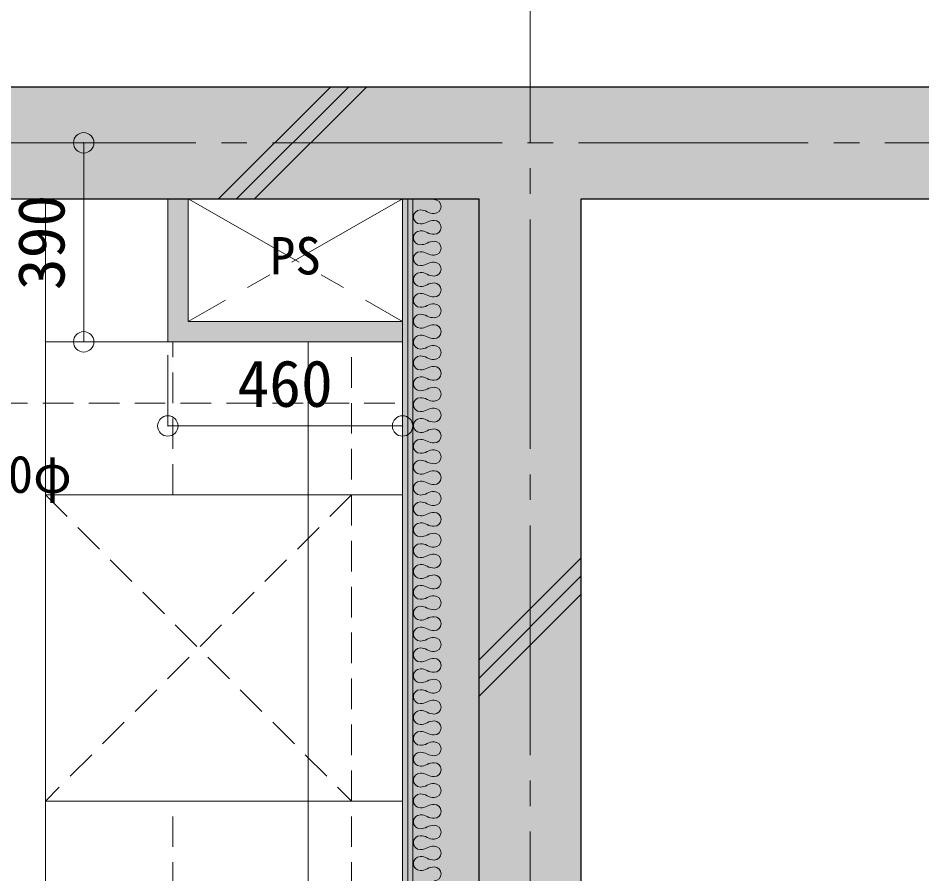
# Model space of a CAD drawing. Units: millimetres at full size, sheet at 1:50. Extents: x -9674 to 9699, y -6794 to 6791.
# Drawn here: x -1791 to -20, y 2971 to 4649 of the extents above; entities that cross this region are included whole.
import ezdxf
from ezdxf.enums import TextEntityAlignment as Align

# ---------------------------------------------------------------- set-up
doc = ezdxf.new("R2010")
doc.units = ezdxf.units.MM
doc.header["$LTSCALE"] = 50
doc.header["$PDMODE"] = 32
doc.header["$PDSIZE"] = 40
for name, pattern in [('CHAIN1', [8, 5, -1, 1, -1]), ('CHAIN2', [12, 9, -1, 1, -1]), ('DASHED1', [1.8, 1.2, -0.6])]:
    doc.linetypes.add(name, pattern=pattern)
for name, color, linetype, lineweight in [('1-0_芯', 7, 'CHAIN2', 9), ('1-1_躯体', 2, 'Continuous', 25), ('1-2_間仕切', 3, 'Continuous', 18), ('1-4_仕上げ', 4, 'Continuous', 9), ('1-5_設備', 7, 'Continuous', 9), ('1-7_その他', 7, 'DASHED1', 9), ('1-8_ハッチ', 4, 'Continuous', 9), ('1-A_文字', 7, 'Continuous', 9), ('1-B_寸法', 7, 'Continuous', 9), ('1-C_梁', 7, 'DASHED1', 9), ('1-E_ｼﾞｮｲﾝﾄ', 4, 'Continuous', 9)]:
    doc.layers.add(name, color=color, linetype=linetype, lineweight=lineweight)
for name, color, linetype in [('4-0', 1, 'Continuous'), ('4-2', 4, 'Continuous'), ('4-F', 4, 'Continuous')]:
    doc.layers.add(name, color=color, linetype=linetype)
doc.styles.add('ＭＳ ゴシック', font='')
doc.styles.get('ＭＳ ゴシック').set_extended_font_data('MS Gothic')

msp = doc.modelspace()

# ---------------------------------------------------------------- linework, layer by layer
at = {"layer": '1-0_芯'}
for p, q in [((-787.5, 5454.08), (-787.5, 679.08)), ((-8492.5, 4404.08), (8517.5, 4404.08))]:
    msp.add_line(p, q, dxfattribs=at)
at = {"layer": '1-1_躯体'}
for p, q in [((-2642.5, 4514.08), (1857.5, 4514.08)), ((-2642.5, 4294.08), (-887.5, 4294.08)), ((-887.5, 579.08), (-887.5, 4294.08)), ((-687.5, 4294.08), (1857.5, 4294.08)), ((-687.5, 779.08), (-687.5, 4294.08))]:
    msp.add_line(p, q, dxfattribs=at)
at = {"layer": '1-2_間仕切'}
for p, q in [((-1497.5, 4014.08), (-1497.5, 4294.08)), ((-1457.5, 4054.08), (-1457.5, 4294.08)), ((-1037.5, 394.08), (-1037.5, 4294.08)), ((-1457.5, 4054.08), (-1037.5, 4054.08)), ((-1497.5, 4014.08), (-1037.5, 4014.08))]:
    msp.add_line(p, q, dxfattribs=at)
at = {"layer": '1-2_間仕切', "color": 7, "lineweight": 9}
for p, q in [((-1027.5, 404.08), (-1027.5, 4294.08)), ((-1017.5, 414.08), (-1017.5, 4294.08))]:
    msp.add_line(p, q, dxfattribs=at)
at = {"layer": '1-4_仕上げ'}
msp.add_line((-1737.5, 4014.08), (-1737.5, 4294.08), dxfattribs=at)
at = {"layer": '1-5_設備'}
for p, q in [((-1037.5, 4014.08), (-1737.5, 4014.08)), ((-1222.5, 1314.08), (-1222.5, 4014.08)), ((-1037.5, 3714.08), (-1737.5, 3714.08)), ((-1037.5, 3114.08), (-1737.5, 3114.08))]:
    msp.add_line(p, q, dxfattribs=at)
at = {"layer": '1-5_設備', "linetype": 'DASHED1'}
for p, q in [((-1487.5, 3714.08), (-1487.5, 4014.08)), ((-1137.5, 1314.08), (-1137.5, 4014.08)), ((-1737.5, 3714.08), (-1137.5, 3114.08)), ((-1137.5, 3714.08), (-1737.5, 3114.08)), ((-1487.5, 1314.08), (-1487.5, 3114.08))]:
    msp.add_line(p, q, dxfattribs=at)
at = {"layer": '1-5_設備'}
msp.add_lwpolyline([(-1037.5, 1314.08), (-1737.5, 1314.08), (-1737.5, 4014.08)], dxfattribs=at)
at = {"layer": '1-7_その他', "color": 4, "linetype": 'CHAIN1'}
for p, q in [((-1457.5, 4294.08), (-1037.5, 4054.08)), ((-1037.5, 4294.08), (-1457.5, 4054.08))]:
    msp.add_line(p, q, dxfattribs=at)
at = {"layer": '1-8_ハッチ'}
for p, q in [((-1398.13, 4294.08), (-1178.13, 4514.08)), ((-1362.77, 4294.08), (-1142.77, 4514.08)), ((-1327.42, 4294.08), (-1107.42, 4514.08)), ((-887.5, 3390.5), (-687.5, 3590.5)), ((-887.5, 3355.14), (-687.5, 3555.14)), ((-887.5, 3319.79), (-687.5, 3519.79))]:
    msp.add_line(p, q, dxfattribs=at)
at = {"layer": '1-B_寸法'}
for p, q in [((-1662.44, 4014.08), (-1662.44, 4404.08)), ((-1523.43, 4014.08), (-1662.44, 4014.08)), ((-1497.5, 3988.15), (-1497.5, 3849.14)), ((-1497.5, 3849.14), (-1037.5, 3849.14))]:
    msp.add_line(p, q, dxfattribs=at)
at = {"layer": '1-B_寸法', "color": 3}
for p in [(-1662.44, 4404.08), (-1662.44, 4014.08), (-1497.5, 3849.14), (-1037.5, 3849.14)]:
    msp.add_point(p, dxfattribs=at)
at = {"layer": '1-C_梁'}
msp.add_line((-2642.5, 3894.08), (-1037.5, 3894.08), dxfattribs=at)
at = {"layer": '1-E_ｼﾞｮｲﾝﾄ'}
for centre, radius, start, end in [((-975.47, 4279.24), 13.62, 270, 90), ((-1002.72, 4258.8), 13.62, 90, 270), ((-1002.36, 4244.93), 27.5, 61.16942, 90.76039), ((-975.84, 4293.11), 27.5, 241.16942, 270.76039), ((-975.84, 4224.49), 27.5, 89.23961, 118.83058), ((-975.47, 4238.36), 13.62, 270, 90), ((-1002.36, 4272.67), 27.5, 269.23961, 298.83058), ((-1002.72, 4217.92), 13.62, 90, 270), ((-1002.36, 4204.05), 27.5, 61.16942, 90.76039), ((-975.84, 4252.23), 27.5, 241.16942, 270.76039), ((-1002.36, 4231.79), 27.5, 269.23961, 298.83058), ((-975.84, 4183.62), 27.5, 89.23961, 118.83058), ((-975.47, 4197.49), 13.62, 270, 90), ((-1002.72, 4177.05), 13.62, 90, 270), ((-1002.36, 4163.18), 27.5, 61.16942, 90.76039), ((-975.84, 4211.36), 27.5, 241.16942, 270.76039), ((-1002.36, 4190.92), 27.5, 269.23961, 298.83058), ((-975.84, 4142.74), 27.5, 89.23961, 118.83058), ((-975.47, 4156.61), 13.62, 270, 90), ((-1002.72, 4136.17), 13.62, 90, 270), ((-1002.36, 4122.3), 27.5, 61.16942, 90.76039), ((-975.84, 4170.48), 27.5, 241.16942, 270.76039), ((-975.84, 4101.87), 27.5, 89.23961, 118.83058), ((-975.47, 4115.74), 13.62, 270, 90), ((-1002.36, 4150.05), 27.5, 269.23961, 298.83058), ((-1002.72, 4095.3), 13.62, 90, 270), ((-1002.36, 4081.43), 27.5, 61.16942, 90.76039), ((-975.84, 4129.61), 27.5, 241.16942, 270.76039), ((-1002.36, 4109.17), 27.5, 269.23961, 298.83058), ((-975.84, 4060.99), 27.5, 89.23961, 118.83058), ((-975.47, 4074.86), 13.62, 270, 90), ((-1002.72, 4054.43), 13.62, 90, 270), ((-1002.36, 4040.56), 27.5, 61.16942, 90.76039), ((-975.84, 4088.73), 27.5, 241.16942, 270.76039), ((-1002.36, 4068.3), 27.5, 269.23961, 298.83058), ((-975.84, 4020.12), 27.5, 89.23961, 118.83058), ((-975.47, 4033.99), 13.62, 270, 90), ((-1002.72, 4013.55), 13.62, 90, 270), ((-1002.36, 3999.68), 27.5, 61.16942, 90.76039), ((-975.84, 4047.86), 27.5, 241.16942, 270.76039), ((-1002.36, 4027.42), 27.5, 269.23961, 298.83058), ((-975.84, 3979.24), 27.5, 89.23961, 118.83058), ((-975.47, 3993.11), 13.62, 270, 90), ((-1002.72, 3972.68), 13.62, 90, 270), ((-1002.36, 3958.81), 27.5, 61.16942, 90.76039), ((-975.84, 4006.98), 27.5, 241.16942, 270.76039), ((-1002.36, 3986.55), 27.5, 269.23961, 298.83058), ((-975.84, 3938.37), 27.5, 89.23961, 118.83058), ((-975.47, 3952.24), 13.62, 270, 90), ((-1002.72, 3931.8), 13.62, 90, 270), ((-1002.36, 3917.93), 27.5, 61.16942, 90.76039), ((-975.84, 3966.11), 27.5, 241.16942, 270.76039), ((-1002.36, 3945.67), 27.5, 269.23961, 298.83058), ((-975.84, 3897.49), 27.5, 89.23961, 118.83058), ((-975.47, 3911.36), 13.62, 270, 90), ((-1002.72, 3890.93), 13.62, 90, 270), ((-1002.36, 3877.06), 27.5, 61.16942, 90.76039), ((-975.84, 3925.23), 27.5, 241.16942, 270.76039), ((-1002.36, 3904.8), 27.5, 269.23961, 298.83058), ((-975.84, 3856.62), 27.5, 89.23961, 118.83058), ((-975.47, 3870.49), 13.62, 270, 90), ((-1002.72, 3850.05), 13.62, 90, 270), ((-1002.36, 3836.18), 27.5, 61.16942, 90.76039), ((-975.84, 3884.36), 27.5, 241.16942, 270.76039), ((-1002.36, 3863.92), 27.5, 269.23961, 298.83058), ((-975.84, 3815.74), 27.5, 89.23961, 118.83058), ((-975.47, 3829.62), 13.62, 270, 90), ((-1002.72, 3809.18), 13.62, 90, 270), ((-1002.36, 3795.31), 27.5, 61.16942, 90.76039), ((-975.84, 3843.49), 27.5, 241.16942, 270.76039), ((-1002.36, 3823.05), 27.5, 269.23961, 298.83058), ((-975.84, 3774.87), 27.5, 89.23961, 118.83058), ((-975.47, 3788.74), 13.62, 270, 90), ((-1002.72, 3768.3), 13.62, 90, 270), ((-1002.36, 3754.43), 27.5, 61.16942, 90.76039), ((-975.84, 3802.61), 27.5, 241.16942, 270.76039), ((-1002.36, 3782.17), 27.5, 269.23961, 298.83058), ((-975.84, 3733.99), 27.5, 89.23961, 118.83058), ((-975.47, 3747.87), 13.62, 270, 90), ((-1002.72, 3727.43), 13.62, 90, 270), ((-1002.36, 3713.56), 27.5, 61.16942, 90.76039), ((-975.84, 3761.73), 27.5, 241.16942, 270.76039), ((-975.84, 3693.12), 27.5, 89.23961, 118.83058), ((-975.47, 3706.99), 13.62, 270, 90), ((-1002.36, 3741.3), 27.5, 269.23961, 298.83058), ((-1002.72, 3686.55), 13.62, 90, 270), ((-1002.36, 3672.68), 27.5, 61.16942, 90.76039), ((-975.84, 3720.86), 27.5, 241.16942, 270.76039), ((-1002.36, 3700.42), 27.5, 269.23961, 298.83058), ((-975.84, 3652.25), 27.5, 89.23961, 118.83058), ((-975.47, 3666.12), 13.62, 270, 90), ((-1002.72, 3645.68), 13.62, 90, 270), ((-1002.36, 3631.81), 27.5, 61.16942, 90.76039), ((-975.84, 3679.99), 27.5, 241.16942, 270.76039), ((-1002.36, 3659.55), 27.5, 269.23961, 298.83058), ((-975.84, 3611.37), 27.5, 89.23961, 118.83058), ((-975.47, 3625.24), 13.62, 270, 90), ((-1002.72, 3604.8), 13.62, 90, 270), ((-1002.36, 3590.93), 27.5, 61.16942, 90.76039), ((-975.84, 3639.11), 27.5, 241.16942, 270.76039), ((-975.84, 3570.5), 27.5, 89.23961, 118.83058), ((-975.47, 3584.37), 13.62, 270, 90), ((-1002.36, 3618.67), 27.5, 269.23961, 298.83058), ((-1002.72, 3563.93), 13.62, 90, 270), ((-1002.36, 3550.06), 27.5, 61.16942, 90.76039), ((-975.84, 3598.24), 27.5, 241.16942, 270.76039), ((-1002.36, 3577.8), 27.5, 269.23961, 298.83058), ((-975.84, 3529.62), 27.5, 89.23961, 118.83058), ((-975.47, 3543.49), 13.62, 270, 90), ((-1002.72, 3523.05), 13.62, 90, 270), ((-1002.36, 3509.18), 27.5, 61.16942, 90.76039), ((-975.84, 3557.36), 27.5, 241.16942, 270.76039), ((-1002.36, 3536.92), 27.5, 269.23961, 298.83058), ((-975.84, 3488.75), 27.5, 89.23961, 118.83058), ((-975.47, 3502.62), 13.62, 270, 90), ((-1002.72, 3482.18), 13.62, 90, 270), ((-1002.36, 3468.31), 27.5, 61.16942, 90.76039), ((-975.84, 3516.49), 27.5, 241.16942, 270.76039), ((-1002.36, 3496.05), 27.5, 269.23961, 298.83058), ((-975.84, 3447.87), 27.5, 89.23961, 118.83058), ((-975.47, 3461.74), 13.62, 270, 90), ((-1002.72, 3441.31), 13.62, 90, 270), ((-1002.36, 3427.44), 27.5, 61.16942, 90.76039), ((-975.84, 3475.61), 27.5, 241.16942, 270.76039), ((-1002.36, 3455.18), 27.5, 269.23961, 298.83058), ((-975.84, 3407), 27.5, 89.23961, 118.83058), ((-975.47, 3420.87), 13.62, 270, 90), ((-1002.72, 3400.43), 13.62, 90, 270), ((-1002.36, 3386.56), 27.5, 61.16942, 90.76039), ((-975.84, 3434.74), 27.5, 241.16942, 270.76039), ((-1002.36, 3414.3), 27.5, 269.23961, 298.83058), ((-975.84, 3366.12), 27.5, 89.23961, 118.83058), ((-975.47, 3379.99), 13.62, 270, 90), ((-1002.72, 3359.56), 13.62, 90, 270), ((-1002.36, 3345.69), 27.5, 61.16942, 90.76039), ((-975.84, 3393.86), 27.5, 241.16942, 270.76039), ((-1002.36, 3373.43), 27.5, 269.23961, 298.83058), ((-975.84, 3325.25), 27.5, 89.23961, 118.83058), ((-975.47, 3339.12), 13.62, 270, 90), ((-1002.72, 3318.68), 13.62, 90, 270), ((-1002.36, 3304.81), 27.5, 61.16942, 90.76039), ((-975.84, 3352.99), 27.5, 241.16942, 270.76039), ((-1002.36, 3332.55), 27.5, 269.23961, 298.83058), ((-975.84, 3284.37), 27.5, 89.23961, 118.83058), ((-975.47, 3298.24), 13.62, 270, 90), ((-1002.72, 3277.81), 13.62, 90, 270), ((-1002.36, 3263.94), 27.5, 61.16942, 90.76039), ((-975.84, 3312.11), 27.5, 241.16942, 270.76039), ((-1002.36, 3291.68), 27.5, 269.23961, 298.83058), ((-975.84, 3243.5), 27.5, 89.23961, 118.83058), ((-975.47, 3257.37), 13.62, 270, 90), ((-1002.72, 3236.93), 13.62, 90, 270), ((-1002.36, 3223.06), 27.5, 61.16942, 90.76039), ((-975.84, 3271.24), 27.5, 241.16942, 270.76039), ((-1002.36, 3250.8), 27.5, 269.23961, 298.83058), ((-975.84, 3202.62), 27.5, 89.23961, 118.83058), ((-975.47, 3216.49), 13.62, 270, 90), ((-1002.72, 3196.06), 13.62, 90, 270), ((-1002.36, 3182.19), 27.5, 61.16942, 90.76039), ((-975.84, 3230.36), 27.5, 241.16942, 270.76039), ((-975.84, 3161.75), 27.5, 89.23961, 118.83058), ((-975.47, 3175.62), 13.62, 270, 90), ((-1002.36, 3209.93), 27.5, 269.23961, 298.83058), ((-1002.72, 3155.18), 13.62, 90, 270), ((-1002.36, 3141.31), 27.5, 61.16942, 90.76039), ((-975.84, 3189.49), 27.5, 241.16942, 270.76039), ((-1002.36, 3169.05), 27.5, 269.23961, 298.83058), ((-975.84, 3120.88), 27.5, 89.23961, 118.83058), ((-975.47, 3134.75), 13.62, 270, 90), ((-1002.72, 3114.31), 13.62, 90, 270), ((-1002.36, 3100.44), 27.5, 61.16942, 90.76039), ((-975.84, 3148.62), 27.5, 241.16942, 270.76039), ((-1002.36, 3128.18), 27.5, 269.23961, 298.83058), ((-975.84, 3080), 27.5, 89.23961, 118.83058), ((-975.47, 3093.87), 13.62, 270, 90), ((-1002.72, 3073.44), 13.62, 90, 270), ((-1002.36, 3059.57), 27.5, 61.16942, 90.76039), ((-975.84, 3107.74), 27.5, 241.16942, 270.76039), ((-975.84, 3039.13), 27.5, 89.23961, 118.83058), ((-975.47, 3053), 13.62, 270, 90), ((-1002.36, 3087.31), 27.5, 269.23961, 298.83058), ((-1002.72, 3032.56), 13.62, 90, 270), ((-1002.36, 3018.69), 27.5, 61.16942, 90.76039), ((-975.84, 3066.87), 27.5, 241.16942, 270.76039), ((-1002.36, 3046.43), 27.5, 269.23961, 298.83058), ((-975.84, 2998.25), 27.5, 89.23961, 118.83058), ((-975.47, 3012.12), 13.62, 270, 90), ((-1002.72, 2991.69), 13.62, 90, 270), ((-1002.36, 2977.81), 27.5, 61.16942, 90.76039), ((-975.84, 3025.99), 27.5, 241.16942, 270.76039), ((-1002.36, 3005.56), 27.5, 269.23961, 298.83058), ((-975.84, 2957.38), 27.5, 89.23961, 118.83058), ((-975.47, 2971.25), 13.62, 270, 90)]:
    msp.add_arc(centre, radius, start, end, dxfattribs=at)
at = {"layer": '4-0'}
for points in [[(-2642.5, 4514.08), (-2642.5, 4294.08), (1857.5, 4514.08), (1857.5, 4294.08)], [(-687.5, 4294.08), (-887.5, 4294.08), (-887.5, 579.08)], [(-687.5, 779.08), (-687.5, 4294.08), (-887.5, 579.08)]]:
    msp.add_solid(points, dxfattribs=at)
at = {"layer": '4-2'}
for points in [[(-1497.5, 4014.08), (-1457.5, 4054.08), (-1457.5, 4294.08)], [(-1497.5, 4014.08), (-1457.5, 4294.08), (-1497.5, 4294.08)], [(-1037.5, 394.08), (-987.5, 444.08), (-1037.5, 4294.08), (-987.5, 4294.08)], [(-987.5, 444.08), (-887.5, 579.08), (-887.5, 4294.08)], [(-987.5, 444.08), (-887.5, 4294.08), (-987.5, 4294.08)], [(-1497.5, 4014.08), (-1037.5, 4014.08), (-1037.5, 4054.08)], [(-1497.5, 4014.08), (-1037.5, 4054.08), (-1457.5, 4054.08)]]:
    msp.add_solid(points, dxfattribs=at)
at = {"layer": '4-F'}
for points in [[(-987.5, 4294.08), (-1037.5, 4294.08), (-1037.5, 394.08)], [(-1037.5, 394.08), (-987.5, 444.08), (-987.5, 4294.08)]]:
    msp.add_solid(points, dxfattribs=at)

# ---------------------------------------------------------------- texts
at = {"layer": '1-A_文字', "style": 'ＭＳ ゴシック'}
for s, p in [('PS', (-1297.5, 4124.08)), ('スリーブ200φ', (-2311.08, 3696.01))]:
    msp.add_text(s, height=73.31, dxfattribs=at).set_placement(p, align=Align.BOTTOM_LEFT)
at = {"layer": '1-B_寸法', "style": 'ＭＳ ゴシック'}
msp.add_text('390', height=91.64, rotation=90, dxfattribs=at).set_placement((-1672.44, 4115.33), align=Align.BOTTOM_LEFT)
msp.add_text('460', height=91.64, dxfattribs=at).set_placement((-1361.25, 3859.14), align=Align.BOTTOM_LEFT)

doc.saveas('drawing.dxf')
